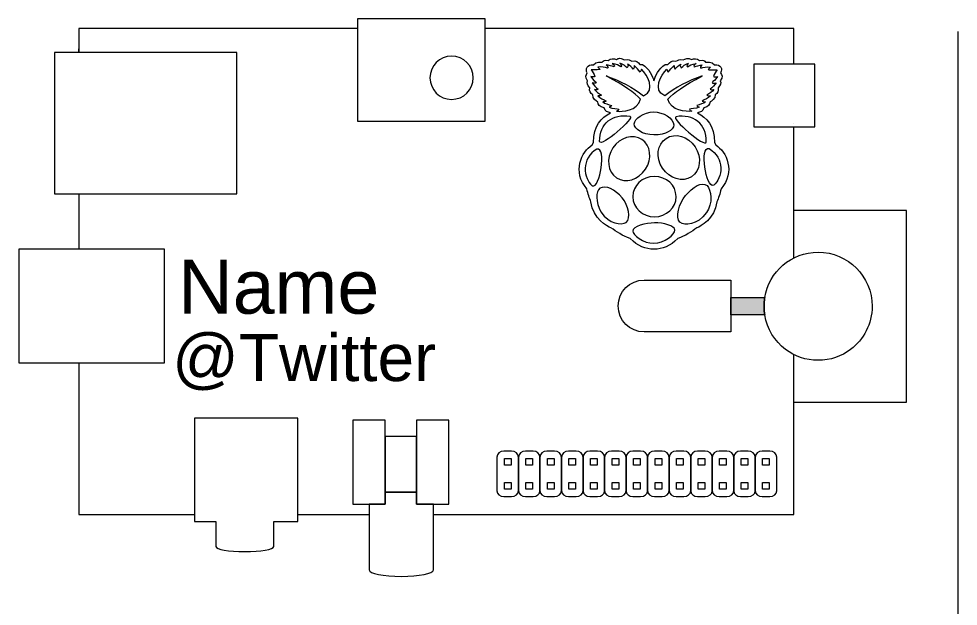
# Model space of a CAD drawing. Header units: inches. Extents: x -193 to 353, y 14 to 296.
# Drawn here: x 244 to 352.5, y 228.5 to 296.4 of the extents above; entities that cross this region are included whole.
import ezdxf

# ---------------------------------------------------------------- set-up
doc = ezdxf.new("R2010")
doc.units = ezdxf.units.IN
doc.header["$MEASUREMENT"] = 0
doc.layers.add('Layer 1', color=7, linetype='Continuous')

# ---------------------------------------------------------------- blocks, each defined once
blk = doc.blocks.new('block 176')
at = {"layer": 'Layer 1', "color": 232, "lineweight": 9}
blk.add_lwpolyline([(289.93, 241.73), (289.93, 240.33), (291.89, 240.33), (293.67, 240.33), (293.67, 250.02), (289.93, 250.02), (289.93, 248.16), (289.93, 242.92), (289.93, 241.73)], dxfattribs=at)
blk = doc.blocks.new('block 177')
at = {"layer": 'Layer 1', "color": 232, "lineweight": 9}
blk.add_lwpolyline([(286.32, 241.73), (286.32, 242.92), (286.32, 248.16), (286.32, 250.02), (282.58, 250.02), (282.58, 240.33), (284.45, 240.33), (286.32, 240.33), (286.32, 241.73)], dxfattribs=at)
blk = doc.blocks.new('block 178')
at = {"layer": 'Layer 1', "color": 232, "lineweight": 9}
blk.add_lwpolyline([(286.32, 241.73), (289.93, 241.73), (289.93, 242.92), (289.93, 248.16), (286.32, 248.16), (286.32, 242.92), (286.32, 241.73)], dxfattribs=at)
blk = doc.blocks.new('block 179')
at = {"layer": 'Layer 1', "color": 232, "lineweight": 9}
for points, knots in [([(313.42, 291.86), (313.3, 291.86), (313.18, 291.82), (313.05, 291.71), (312.71, 291.84), (312.39, 291.88), (312.1, 291.62), (311.65, 291.68), (311.51, 291.56), (311.4, 291.42), (311.3, 291.42), (310.66, 291.52), (310.37, 291.09), (309.64, 291.17), (309.41, 290.65), (309.67, 290.17), (309.52, 289.94), (309.36, 289.71), (309.71, 289.27), (309.59, 289.02), (309.67, 288.75), (309.96, 288.43), (309.88, 288.09), (310.03, 287.84), (310.3, 287.65), (310.25, 287.18), (310.74, 286.9), (310.88, 286.81), (310.94, 286.53), (311.05, 286.27), (311.61, 286.12), (311.7, 285.71), (312.03, 285.64), (312.36, 285.56), (311.29, 284.94), (310.38, 284.12), (310.38, 282.12), (310.38, 282.12), (310.22, 281.84), (310.22, 281.84), (309, 281.1), (307.91, 278.71), (309.62, 276.77), (309.74, 276.16), (309.92, 275.73), (310.09, 275.25), (310.34, 273.3), (311.98, 272.39), (312.41, 272.28), (313.04, 271.8), (313.72, 271.34), (314.63, 271.02), (315.49, 270.13), (316.42, 269.8), (317.35, 269.8), (317.37, 269.8), (317.38, 269.8), (317.4, 269.8), (318.33, 269.8), (319.26, 270.14), (320.12, 271.02), (321.03, 271.34), (321.71, 271.8), (322.34, 272.28), (322.77, 272.39), (324.41, 273.3), (324.66, 275.25), (324.83, 275.73), (325.01, 276.16), (325.13, 276.77), (326.85, 278.71), (325.75, 281.1), (324.52, 281.84), (324.52, 281.84), (324.37, 282.12), (324.37, 282.12), (324.38, 284.12), (323.46, 284.94), (322.4, 285.56), (322.72, 285.64), (323.05, 285.71), (323.14, 286.12), (323.7, 286.27), (323.81, 286.53), (323.87, 286.81), (324.01, 286.9), (324.5, 287.18), (324.45, 287.65), (324.72, 287.84), (324.87, 288.09), (324.79, 288.43), (325.08, 288.75), (325.16, 289.02), (325.04, 289.27), (325.39, 289.71), (325.23, 289.94), (325.08, 290.17), (325.34, 290.66), (325.11, 291.17), (324.38, 291.09), (324.09, 291.52), (323.45, 291.42), (323.35, 291.42), (323.24, 291.56), (323.1, 291.68), (322.65, 291.62), (322.36, 291.88), (322.04, 291.84), (321.7, 291.71), (321.31, 292.02), (321.04, 291.77), (320.74, 291.68), (320.27, 291.83), (320.15, 291.62), (319.92, 291.53), (319.4, 291.64), (319.24, 291.4), (318.99, 291.15), (318.99, 291.15), (318.69, 291.15), (318.69, 291.15), (317.9, 290.69), (317.51, 289.74), (317.37, 289.25), (317.23, 289.74), (316.84, 290.69), (316.05, 291.15), (316.05, 291.15), (315.76, 291.15), (315.76, 291.15), (315.51, 291.4), (315.35, 291.64), (314.83, 291.53), (314.59, 291.62), (314.48, 291.83), (314, 291.68), (313.81, 291.74), (313.63, 291.87), (313.42, 291.86), (313.42, 291.86), (313.42, 291.86), (313.42, 291.86)], [0, 0, 0, 0, 1, 1, 1, 2, 2, 2, 3, 3, 3, 4, 4, 4, 5, 5, 5, 6, 6, 6, 7, 7, 7, 8, 8, 8, 9, 9, 9, 10, 10, 10, 11, 11, 11, 12, 12, 12, 13, 13, 13, 14, 14, 14, 15, 15, 15, 16, 16, 16, 17, 17, 17, 18, 18, 18, 19, 19, 19, 20, 20, 20, 21, 21, 21, 22, 22, 22, 23, 23, 23, 24, 24, 24, 25, 25, 25, 26, 26, 26, 27, 27, 27, 28, 28, 28, 29, 29, 29, 30, 30, 30, 31, 31, 31, 32, 32, 32, 33, 33, 33, 34, 34, 34, 35, 35, 35, 36, 36, 36, 37, 37, 37, 38, 38, 38, 39, 39, 39, 40, 40, 40, 41, 41, 41, 42, 42, 42, 43, 43, 43, 44, 44, 44, 45, 45, 45, 46, 46, 46, 47, 47, 47, 47]), ([(311.84, 289.82), (313.94, 288.74), (315.16, 287.86), (315.82, 287.12), (315.48, 285.75), (313.7, 285.69), (313.05, 285.73), (313.18, 285.79), (313.29, 285.86), (313.33, 285.98), (313.17, 286.09), (312.59, 285.99), (312.18, 286.22), (312.34, 286.25), (312.41, 286.28), (312.48, 286.39), (312.1, 286.52), (311.69, 286.62), (311.45, 286.82), (311.58, 286.82), (311.7, 286.79), (311.87, 286.91), (311.53, 287.1), (311.16, 287.24), (310.88, 287.52), (311.06, 287.53), (311.25, 287.53), (311.3, 287.59), (310.99, 287.79), (310.72, 288), (310.51, 288.24), (310.75, 288.21), (310.86, 288.23), (310.92, 288.28), (310.68, 288.52), (310.38, 288.73), (310.24, 289.02), (310.42, 288.96), (310.59, 288.94), (310.71, 289.03), (310.63, 289.21), (310.29, 289.32), (310.09, 289.74), (310.28, 289.72), (310.49, 289.7), (310.53, 289.74), (310.44, 290.11), (310.28, 290.31), (310.13, 290.53), (310.55, 290.54), (311.17, 290.53), (311.15, 290.56), (311.15, 290.56), (310.89, 290.82), (310.89, 290.82), (311.3, 290.93), (311.71, 290.81), (312.01, 290.71), (312.15, 290.82), (312.01, 290.95), (311.84, 291.09), (312.19, 291.05), (312.5, 290.97), (312.78, 290.86), (312.93, 290.99), (312.68, 291.13), (312.56, 291.26), (313.09, 291.16), (313.32, 291.02), (313.54, 290.88), (313.71, 291.04), (313.55, 291.17), (313.44, 291.3), (313.84, 291.16), (314.05, 290.96), (314.27, 290.77), (314.34, 290.87), (314.45, 290.95), (314.32, 291.19), (314.6, 291.02), (314.82, 290.83), (314.98, 290.61), (315.15, 290.73), (315.08, 290.88), (315.08, 291.02), (315.38, 290.78), (315.57, 290.52), (315.8, 290.27), (315.84, 290.31), (315.88, 290.42), (315.92, 290.6), (316.62, 289.92), (317.62, 288.19), (316.18, 287.51), (314.94, 288.52), (313.47, 289.26), (311.84, 289.82), (311.84, 289.82), (311.84, 289.82), (311.84, 289.82)], [0, 0, 0, 0, 1, 1, 1, 2, 2, 2, 3, 3, 3, 4, 4, 4, 5, 5, 5, 6, 6, 6, 7, 7, 7, 8, 8, 8, 9, 9, 9, 10, 10, 10, 11, 11, 11, 12, 12, 12, 13, 13, 13, 14, 14, 14, 15, 15, 15, 16, 16, 16, 17, 17, 17, 18, 18, 18, 19, 19, 19, 20, 20, 20, 21, 21, 21, 22, 22, 22, 23, 23, 23, 24, 24, 24, 25, 25, 25, 26, 26, 26, 27, 27, 27, 28, 28, 28, 29, 29, 29, 30, 30, 30, 31, 31, 31, 32, 32, 32, 33, 33, 33, 33]), ([(322.96, 289.82), (320.86, 288.74), (319.65, 287.86), (318.98, 287.12), (319.32, 285.75), (321.1, 285.69), (321.76, 285.73), (321.62, 285.79), (321.51, 285.86), (321.47, 285.98), (321.63, 286.09), (322.21, 285.99), (322.62, 286.22), (322.46, 286.25), (322.39, 286.28), (322.32, 286.39), (322.7, 286.52), (323.11, 286.62), (323.35, 286.82), (323.22, 286.82), (323.1, 286.79), (322.93, 286.91), (323.27, 287.1), (323.64, 287.24), (323.92, 287.52), (323.74, 287.53), (323.55, 287.53), (323.5, 287.59), (323.81, 287.79), (324.08, 288), (324.3, 288.24), (324.05, 288.21), (323.94, 288.23), (323.88, 288.28), (324.12, 288.52), (324.42, 288.73), (324.56, 289.02), (324.38, 288.96), (324.21, 288.94), (324.09, 289.03), (324.17, 289.21), (324.51, 289.32), (324.71, 289.74), (324.52, 289.72), (324.31, 289.7), (324.27, 289.74), (324.36, 290.11), (324.52, 290.31), (324.67, 290.53), (324.25, 290.53), (323.63, 290.53), (323.65, 290.56), (323.65, 290.56), (323.91, 290.82), (323.91, 290.82), (323.51, 290.93), (323.09, 290.81), (322.79, 290.71), (322.66, 290.82), (322.79, 290.95), (322.96, 291.09), (322.61, 291.05), (322.3, 290.97), (322.02, 290.86), (321.87, 290.99), (322.12, 291.13), (322.24, 291.26), (321.71, 291.16), (321.48, 291.02), (321.26, 290.88), (321.09, 291.04), (321.25, 291.17), (321.36, 291.3), (320.96, 291.15), (320.75, 290.96), (320.53, 290.77), (320.46, 290.87), (320.34, 290.95), (320.48, 291.19), (320.2, 291.02), (319.98, 290.83), (319.82, 290.61), (319.65, 290.72), (319.72, 290.88), (319.72, 291.02), (319.42, 290.78), (319.23, 290.52), (319.01, 290.27), (318.96, 290.31), (318.92, 290.42), (318.88, 290.6), (318.18, 289.92), (317.18, 288.19), (318.62, 287.51), (319.86, 288.52), (321.33, 289.26), (322.96, 289.82), (322.96, 289.82), (322.96, 289.82), (322.96, 289.82)], [0, 0, 0, 0, 1, 1, 1, 2, 2, 2, 3, 3, 3, 4, 4, 4, 5, 5, 5, 6, 6, 6, 7, 7, 7, 8, 8, 8, 9, 9, 9, 10, 10, 10, 11, 11, 11, 12, 12, 12, 13, 13, 13, 14, 14, 14, 15, 15, 15, 16, 16, 16, 17, 17, 17, 18, 18, 18, 19, 19, 19, 20, 20, 20, 21, 21, 21, 22, 22, 22, 23, 23, 23, 24, 24, 24, 25, 25, 25, 26, 26, 26, 27, 27, 27, 28, 28, 28, 29, 29, 29, 30, 30, 30, 31, 31, 31, 32, 32, 32, 33, 33, 33, 33]), ([(317.37, 285.66), (316.21, 285.69), (315.1, 284.81), (315.1, 284.29), (315.1, 283.66), (316.01, 283.02), (317.38, 283.01), (318.77, 283), (319.65, 283.52), (319.66, 284.16), (319.67, 284.9), (318.4, 285.67), (317.37, 285.66), (317.37, 285.66), (317.37, 285.66), (317.37, 285.66)], [0, 0, 0, 0, 1, 1, 1, 2, 2, 2, 3, 3, 3, 4, 4, 4, 5, 5, 5, 5]), ([(314.59, 285.17), (312.65, 285.5), (311.04, 284.35), (311.1, 282.25), (311.17, 281.44), (315.3, 285.05), (314.59, 285.17), (314.59, 285.17), (314.59, 285.17), (314.59, 285.17)], [0, 0, 0, 0, 1, 1, 1, 2, 2, 2, 3, 3, 3, 3]), ([(319.94, 285.11), (321.88, 285.44), (323.49, 284.29), (323.42, 282.19), (323.36, 281.38), (319.22, 284.99), (319.94, 285.11)], [0, 0, 0, 0, 1, 1, 1, 2, 2, 2, 2]), ([(315.98, 282.48), (317.02, 281.8), (317.2, 280.26), (316.4, 279.03), (315.59, 277.81), (314.09, 277.37), (313.05, 278.05), (313.05, 278.05), (313.05, 278.05), (313.05, 278.05), (312.01, 278.73), (311.82, 280.28), (312.63, 281.5), (313.44, 282.72), (314.94, 283.16), (315.98, 282.48), (315.98, 282.48), (315.98, 282.48), (315.98, 282.48)], [0, 0, 0, 0, 1, 1, 1, 2, 2, 2, 3, 3, 3, 4, 4, 4, 5, 5, 5, 6, 6, 6, 6]), ([(318.78, 282.6), (317.74, 281.92), (317.55, 280.38), (318.36, 279.16), (319.17, 277.93), (320.67, 277.49), (321.71, 278.17), (321.71, 278.17), (321.71, 278.17), (321.71, 278.17), (322.75, 278.86), (322.94, 280.4), (322.13, 281.62), (321.32, 282.85), (319.82, 283.29), (318.78, 282.6), (318.78, 282.6), (318.78, 282.6), (318.78, 282.6)], [0, 0, 0, 0, 1, 1, 1, 2, 2, 2, 3, 3, 3, 4, 4, 4, 5, 5, 5, 6, 6, 6, 6]), ([(310.78, 281.37), (311.9, 281.67), (311.16, 276.72), (310.24, 277.13), (309.24, 277.94), (308.92, 280.3), (310.78, 281.37)], [0, 0, 0, 0, 1, 1, 1, 2, 2, 2, 2]), ([(323.75, 281.43), (322.63, 281.73), (323.37, 276.78), (324.29, 277.19), (325.29, 278), (325.62, 280.37), (323.75, 281.43), (323.75, 281.43), (323.75, 281.43), (323.75, 281.43)], [0, 0, 0, 0, 1, 1, 1, 2, 2, 2, 3, 3, 3, 3]), ([(319.94, 275.87), (319.94, 274.59), (318.83, 273.55), (317.44, 273.54), (316.06, 273.54), (314.93, 274.57), (314.92, 275.85), (314.92, 275.85), (314.92, 275.86), (314.92, 275.87), (314.91, 277.15), (316.03, 278.19), (317.42, 278.2), (318.8, 278.2), (319.93, 277.17), (319.94, 275.89), (319.94, 275.89), (319.94, 275.88), (319.94, 275.87)], [0, 0, 0, 0, 1, 1, 1, 2, 2, 2, 3, 3, 3, 4, 4, 4, 5, 5, 5, 6, 6, 6, 6]), ([(313.72, 275.72), (314.43, 274.86), (314.76, 273.34), (314.16, 272.89), (313.6, 272.55), (312.22, 272.69), (311.24, 274.1), (310.58, 275.28), (310.67, 276.48), (311.13, 276.83), (311.82, 277.25), (312.89, 276.68), (313.72, 275.72), (313.72, 275.72), (313.72, 275.72), (313.72, 275.72)], [0, 0, 0, 0, 1, 1, 1, 2, 2, 2, 3, 3, 3, 4, 4, 4, 5, 5, 5, 5]), ([(321.02, 276), (320.24, 275.09), (319.81, 273.43), (320.38, 272.9), (320.92, 272.48), (322.37, 272.54), (323.45, 274.03), (324.23, 275.03), (323.97, 276.7), (323.52, 277.15), (322.86, 277.66), (321.91, 277), (321.02, 276), (321.02, 276), (321.02, 276), (321.02, 276)], [0, 0, 0, 0, 1, 1, 1, 2, 2, 2, 3, 3, 3, 4, 4, 4, 5, 5, 5, 5]), ([(317.44, 272.83), (318.45, 272.87), (319.8, 272.5), (319.8, 272.01), (319.82, 271.54), (318.57, 270.46), (317.37, 270.48), (316.13, 270.43), (314.9, 271.51), (314.92, 271.88), (314.9, 272.42), (316.44, 272.85), (317.44, 272.83), (317.44, 272.83), (317.44, 272.83), (317.44, 272.83)], [0, 0, 0, 0, 1, 1, 1, 2, 2, 2, 3, 3, 3, 4, 4, 4, 5, 5, 5, 5])]:
    blk.add_open_spline(points, degree=3, knots=knots, dxfattribs=at)
blk = doc.blocks.new('block 180')
at = {"layer": 'Layer 1', "color": 7, "insert": (261.69, 253.46), "char_height": 5.4373, "attachment_point": 7}
blk.add_mtext('\\fArial|b0|i0|c0|p34;\\W1;@Twitter', dxfattribs=at)
blk = doc.blocks.new('block 181')
at = {"layer": 'Layer 1', "color": 232, "lineweight": 9}
for points in [[(300.09, 245.6), (300.86, 245.6), (300.86, 244.82), (300.09, 244.82), (300.09, 245.6)], [(300.09, 242.83), (300.86, 242.83), (300.86, 242.05), (300.09, 242.05), (300.09, 242.83)]]:
    blk.add_lwpolyline(points, dxfattribs=at)
blk.add_open_spline([(301.72, 241.88), (301.72, 241.5), (301.36, 241.2), (300.92, 241.2), (300.92, 241.2), (300.03, 241.2), (300.03, 241.2), (299.59, 241.2), (299.23, 241.5), (299.23, 241.88), (299.23, 241.88), (299.23, 245.76), (299.23, 245.76), (299.23, 246.14), (299.59, 246.45), (300.03, 246.45), (300.03, 246.45), (300.92, 246.45), (300.92, 246.45), (301.36, 246.45), (301.72, 246.14), (301.72, 245.76), (301.72, 245.76), (301.72, 241.88), (301.72, 241.88)], degree=3, knots=[0, 0, 0, 0, 1, 1, 1, 2, 2, 2, 3, 3, 3, 4, 4, 4, 5, 5, 5, 6, 6, 6, 7, 7, 7, 8, 8, 8, 8], dxfattribs=at)
blk = doc.blocks.new('block 182')
at = {"layer": 'Layer 1', "color": 232, "lineweight": 9}
for points in [[(302.58, 245.6), (303.35, 245.6), (303.35, 244.82), (302.58, 244.82), (302.58, 245.6)], [(302.58, 242.83), (303.35, 242.83), (303.35, 242.05), (302.58, 242.05), (302.58, 242.83)]]:
    blk.add_lwpolyline(points, dxfattribs=at)
blk.add_open_spline([(304.2, 241.88), (304.2, 241.5), (303.85, 241.2), (303.41, 241.2), (303.41, 241.2), (302.52, 241.2), (302.52, 241.2), (302.07, 241.2), (301.72, 241.5), (301.72, 241.88), (301.72, 241.88), (301.72, 245.76), (301.72, 245.76), (301.72, 246.14), (302.07, 246.45), (302.52, 246.45), (302.52, 246.45), (303.41, 246.45), (303.41, 246.45), (303.85, 246.45), (304.2, 246.14), (304.2, 245.76), (304.2, 245.76), (304.2, 241.88), (304.2, 241.88)], degree=3, knots=[0, 0, 0, 0, 1, 1, 1, 2, 2, 2, 3, 3, 3, 4, 4, 4, 5, 5, 5, 6, 6, 6, 7, 7, 7, 8, 8, 8, 8], dxfattribs=at)
blk = doc.blocks.new('block 183')
at = {"layer": 'Layer 1', "color": 232, "lineweight": 9}
for points in [[(305.06, 245.6), (305.83, 245.6), (305.83, 244.82), (305.06, 244.82), (305.06, 245.6)], [(305.06, 242.83), (305.83, 242.83), (305.83, 242.05), (305.06, 242.05), (305.06, 242.83)]]:
    blk.add_lwpolyline(points, dxfattribs=at)
blk.add_open_spline([(306.69, 241.88), (306.69, 241.5), (306.34, 241.2), (305.89, 241.2), (305.89, 241.2), (305, 241.2), (305, 241.2), (304.56, 241.2), (304.2, 241.5), (304.2, 241.88), (304.2, 241.88), (304.2, 245.76), (304.2, 245.76), (304.2, 246.14), (304.56, 246.45), (305, 246.45), (305, 246.45), (305.89, 246.45), (305.89, 246.45), (306.34, 246.45), (306.69, 246.14), (306.69, 245.76), (306.69, 245.76), (306.69, 241.88), (306.69, 241.88)], degree=3, knots=[0, 0, 0, 0, 1, 1, 1, 2, 2, 2, 3, 3, 3, 4, 4, 4, 5, 5, 5, 6, 6, 6, 7, 7, 7, 8, 8, 8, 8], dxfattribs=at)
blk = doc.blocks.new('block 184')
at = {"layer": 'Layer 1', "color": 232, "lineweight": 9}
for points in [[(307.55, 245.6), (308.32, 245.6), (308.32, 244.82), (307.55, 244.82), (307.55, 245.6)], [(307.55, 242.83), (308.32, 242.83), (308.32, 242.05), (307.55, 242.05), (307.55, 242.83)]]:
    blk.add_lwpolyline(points, dxfattribs=at)
blk.add_open_spline([(309.18, 241.88), (309.18, 241.5), (308.82, 241.2), (308.38, 241.2), (308.38, 241.2), (307.49, 241.2), (307.49, 241.2), (307.05, 241.2), (306.69, 241.5), (306.69, 241.88), (306.69, 241.88), (306.69, 245.76), (306.69, 245.76), (306.69, 246.14), (307.05, 246.45), (307.49, 246.45), (307.49, 246.45), (308.38, 246.45), (308.38, 246.45), (308.82, 246.45), (309.18, 246.14), (309.18, 245.76), (309.18, 245.76), (309.18, 241.88), (309.18, 241.88)], degree=3, knots=[0, 0, 0, 0, 1, 1, 1, 2, 2, 2, 3, 3, 3, 4, 4, 4, 5, 5, 5, 6, 6, 6, 7, 7, 7, 8, 8, 8, 8], dxfattribs=at)
blk = doc.blocks.new('block 185')
at = {"layer": 'Layer 1', "color": 232, "lineweight": 9}
for points in [[(310.04, 245.6), (310.81, 245.6), (310.81, 244.82), (310.04, 244.82), (310.04, 245.6)], [(310.04, 242.83), (310.81, 242.83), (310.81, 242.05), (310.04, 242.05), (310.04, 242.83)]]:
    blk.add_lwpolyline(points, dxfattribs=at)
blk.add_open_spline([(311.67, 241.88), (311.67, 241.5), (311.31, 241.2), (310.87, 241.2), (310.87, 241.2), (309.98, 241.2), (309.98, 241.2), (309.54, 241.2), (309.18, 241.5), (309.18, 241.88), (309.18, 241.88), (309.18, 245.76), (309.18, 245.76), (309.18, 246.14), (309.54, 246.45), (309.98, 246.45), (309.98, 246.45), (310.87, 246.45), (310.87, 246.45), (311.31, 246.45), (311.67, 246.14), (311.67, 245.76), (311.67, 245.76), (311.67, 241.88), (311.67, 241.88)], degree=3, knots=[0, 0, 0, 0, 1, 1, 1, 2, 2, 2, 3, 3, 3, 4, 4, 4, 5, 5, 5, 6, 6, 6, 7, 7, 7, 8, 8, 8, 8], dxfattribs=at)
blk = doc.blocks.new('block 186')
at = {"layer": 'Layer 1', "color": 232, "lineweight": 9}
for points in [[(312.53, 245.6), (313.3, 245.6), (313.3, 244.82), (312.53, 244.82), (312.53, 245.6)], [(312.53, 242.83), (313.3, 242.83), (313.3, 242.05), (312.53, 242.05), (312.53, 242.83)]]:
    blk.add_lwpolyline(points, dxfattribs=at)
blk.add_open_spline([(314.16, 241.88), (314.16, 241.5), (313.8, 241.2), (313.36, 241.2), (313.36, 241.2), (312.47, 241.2), (312.47, 241.2), (312.03, 241.2), (311.67, 241.5), (311.67, 241.88), (311.67, 241.88), (311.67, 245.76), (311.67, 245.76), (311.67, 246.14), (312.03, 246.45), (312.47, 246.45), (312.47, 246.45), (313.36, 246.45), (313.36, 246.45), (313.8, 246.45), (314.16, 246.14), (314.16, 245.76), (314.16, 245.76), (314.16, 241.88), (314.16, 241.88)], degree=3, knots=[0, 0, 0, 0, 1, 1, 1, 2, 2, 2, 3, 3, 3, 4, 4, 4, 5, 5, 5, 6, 6, 6, 7, 7, 7, 8, 8, 8, 8], dxfattribs=at)
blk = doc.blocks.new('block 187')
at = {"layer": 'Layer 1', "color": 232, "lineweight": 9}
for points in [[(315.02, 245.6), (315.78, 245.6), (315.78, 244.82), (315.02, 244.82), (315.02, 245.6)], [(315.02, 242.83), (315.78, 242.83), (315.78, 242.05), (315.02, 242.05), (315.02, 242.83)]]:
    blk.add_lwpolyline(points, dxfattribs=at)
blk.add_open_spline([(316.64, 241.88), (316.64, 241.5), (316.29, 241.2), (315.84, 241.2), (315.84, 241.2), (314.95, 241.2), (314.95, 241.2), (314.51, 241.2), (314.16, 241.5), (314.16, 241.88), (314.16, 241.88), (314.16, 245.76), (314.16, 245.76), (314.16, 246.14), (314.51, 246.45), (314.95, 246.45), (314.95, 246.45), (315.84, 246.45), (315.84, 246.45), (316.29, 246.45), (316.64, 246.14), (316.64, 245.76), (316.64, 245.76), (316.64, 241.88), (316.64, 241.88)], degree=3, knots=[0, 0, 0, 0, 1, 1, 1, 2, 2, 2, 3, 3, 3, 4, 4, 4, 5, 5, 5, 6, 6, 6, 7, 7, 7, 8, 8, 8, 8], dxfattribs=at)
blk = doc.blocks.new('block 188')
at = {"layer": 'Layer 1', "color": 232, "lineweight": 9}
for points in [[(317.5, 245.6), (318.27, 245.6), (318.27, 244.82), (317.5, 244.82), (317.5, 245.6)], [(317.5, 242.83), (318.27, 242.83), (318.27, 242.05), (317.5, 242.05), (317.5, 242.83)]]:
    blk.add_lwpolyline(points, dxfattribs=at)
blk.add_open_spline([(319.13, 241.88), (319.13, 241.5), (318.77, 241.2), (318.33, 241.2), (318.33, 241.2), (317.44, 241.2), (317.44, 241.2), (317, 241.2), (316.64, 241.5), (316.64, 241.88), (316.64, 241.88), (316.64, 245.76), (316.64, 245.76), (316.64, 246.14), (317, 246.45), (317.44, 246.45), (317.44, 246.45), (318.33, 246.45), (318.33, 246.45), (318.77, 246.45), (319.13, 246.14), (319.13, 245.76), (319.13, 245.76), (319.13, 241.88), (319.13, 241.88)], degree=3, knots=[0, 0, 0, 0, 1, 1, 1, 2, 2, 2, 3, 3, 3, 4, 4, 4, 5, 5, 5, 6, 6, 6, 7, 7, 7, 8, 8, 8, 8], dxfattribs=at)
blk = doc.blocks.new('block 189')
at = {"layer": 'Layer 1', "color": 232, "lineweight": 9}
for points in [[(319.99, 245.6), (320.76, 245.6), (320.76, 244.82), (319.99, 244.82), (319.99, 245.6)], [(319.99, 242.83), (320.76, 242.83), (320.76, 242.05), (319.99, 242.05), (319.99, 242.83)]]:
    blk.add_lwpolyline(points, dxfattribs=at)
blk.add_open_spline([(321.62, 241.88), (321.62, 241.5), (321.26, 241.2), (320.82, 241.2), (320.82, 241.2), (319.93, 241.2), (319.93, 241.2), (319.49, 241.2), (319.13, 241.5), (319.13, 241.88), (319.13, 241.88), (319.13, 245.76), (319.13, 245.76), (319.13, 246.14), (319.49, 246.45), (319.93, 246.45), (319.93, 246.45), (320.82, 246.45), (320.82, 246.45), (321.26, 246.45), (321.62, 246.14), (321.62, 245.76), (321.62, 245.76), (321.62, 241.88), (321.62, 241.88)], degree=3, knots=[0, 0, 0, 0, 1, 1, 1, 2, 2, 2, 3, 3, 3, 4, 4, 4, 5, 5, 5, 6, 6, 6, 7, 7, 7, 8, 8, 8, 8], dxfattribs=at)
blk = doc.blocks.new('block 190')
at = {"layer": 'Layer 1', "color": 232, "lineweight": 9}
for points in [[(322.48, 245.6), (323.25, 245.6), (323.25, 244.82), (322.48, 244.82), (322.48, 245.6)], [(322.48, 242.83), (323.25, 242.83), (323.25, 242.05), (322.48, 242.05), (322.48, 242.83)]]:
    blk.add_lwpolyline(points, dxfattribs=at)
blk.add_open_spline([(324.11, 241.88), (324.11, 241.5), (323.75, 241.2), (323.31, 241.2), (323.31, 241.2), (322.42, 241.2), (322.42, 241.2), (321.98, 241.2), (321.62, 241.5), (321.62, 241.88), (321.62, 241.88), (321.62, 245.76), (321.62, 245.76), (321.62, 246.14), (321.98, 246.45), (322.42, 246.45), (322.42, 246.45), (323.31, 246.45), (323.31, 246.45), (323.75, 246.45), (324.11, 246.14), (324.11, 245.76), (324.11, 245.76), (324.11, 241.88), (324.11, 241.88)], degree=3, knots=[0, 0, 0, 0, 1, 1, 1, 2, 2, 2, 3, 3, 3, 4, 4, 4, 5, 5, 5, 6, 6, 6, 7, 7, 7, 8, 8, 8, 8], dxfattribs=at)
blk = doc.blocks.new('block 191')
at = {"layer": 'Layer 1', "color": 232, "lineweight": 9}
for points in [[(324.97, 245.6), (325.73, 245.6), (325.73, 244.82), (324.97, 244.82), (324.97, 245.6)], [(324.97, 242.83), (325.74, 242.83), (325.74, 242.05), (324.97, 242.05), (324.97, 242.83)]]:
    blk.add_lwpolyline(points, dxfattribs=at)
blk.add_open_spline([(326.59, 241.88), (326.59, 241.5), (326.24, 241.2), (325.8, 241.2), (325.8, 241.2), (324.9, 241.2), (324.9, 241.2), (324.46, 241.2), (324.11, 241.5), (324.11, 241.88), (324.11, 241.88), (324.11, 245.76), (324.11, 245.76), (324.11, 246.14), (324.46, 246.45), (324.9, 246.45), (324.9, 246.45), (325.8, 246.45), (325.8, 246.45), (326.24, 246.45), (326.59, 246.14), (326.59, 245.76), (326.59, 245.76), (326.59, 241.88), (326.59, 241.88)], degree=3, knots=[0, 0, 0, 0, 1, 1, 1, 2, 2, 2, 3, 3, 3, 4, 4, 4, 5, 5, 5, 6, 6, 6, 7, 7, 7, 8, 8, 8, 8], dxfattribs=at)
blk = doc.blocks.new('block 192')
at = {"layer": 'Layer 1', "color": 232, "lineweight": 9}
for points in [[(327.45, 245.6), (328.22, 245.6), (328.22, 244.82), (327.45, 244.82), (327.45, 245.6)], [(327.45, 242.83), (328.22, 242.83), (328.22, 242.05), (327.45, 242.05), (327.45, 242.83)]]:
    blk.add_lwpolyline(points, dxfattribs=at)
blk.add_open_spline([(329.08, 241.88), (329.08, 241.5), (328.72, 241.2), (328.28, 241.2), (328.28, 241.2), (327.39, 241.2), (327.39, 241.2), (326.95, 241.2), (326.59, 241.5), (326.59, 241.88), (326.59, 241.88), (326.59, 245.76), (326.59, 245.76), (326.59, 246.14), (326.95, 246.45), (327.39, 246.45), (327.39, 246.45), (328.28, 246.45), (328.28, 246.45), (328.72, 246.45), (329.08, 246.14), (329.08, 245.76), (329.08, 245.76), (329.08, 241.88), (329.08, 241.88)], degree=3, knots=[0, 0, 0, 0, 1, 1, 1, 2, 2, 2, 3, 3, 3, 4, 4, 4, 5, 5, 5, 6, 6, 6, 7, 7, 7, 8, 8, 8, 8], dxfattribs=at)
blk = doc.blocks.new('block 193')
at = {"layer": 'Layer 1', "color": 232, "lineweight": 9}
for points in [[(329.94, 245.6), (330.71, 245.6), (330.71, 244.82), (329.94, 244.82), (329.94, 245.6)], [(329.94, 242.83), (330.71, 242.83), (330.71, 242.05), (329.94, 242.05), (329.94, 242.83)]]:
    blk.add_lwpolyline(points, dxfattribs=at)
blk.add_open_spline([(331.57, 241.88), (331.57, 241.5), (331.21, 241.2), (330.77, 241.2), (330.77, 241.2), (329.88, 241.2), (329.88, 241.2), (329.44, 241.2), (329.08, 241.5), (329.08, 241.88), (329.08, 241.88), (329.08, 245.76), (329.08, 245.76), (329.08, 246.14), (329.44, 246.45), (329.88, 246.45), (329.88, 246.45), (330.77, 246.45), (330.77, 246.45), (331.21, 246.45), (331.57, 246.14), (331.57, 245.76), (331.57, 245.76), (331.57, 241.88), (331.57, 241.88)], degree=3, knots=[0, 0, 0, 0, 1, 1, 1, 2, 2, 2, 3, 3, 3, 4, 4, 4, 5, 5, 5, 6, 6, 6, 7, 7, 7, 8, 8, 8, 8], dxfattribs=at)
blk = doc.blocks.new('block 175')
at = {"layer": 'Layer 1'}
h = blk.add_hatch(color=72, dxfattribs=at)
h.dxf.hatch_style = 2
edge = h.paths.add_edge_path()
edge.add_spline(control_points=[(330.1, 263.2), (330.1, 263.38), (330.11, 263.55), (330.12, 263.73), (330.14, 263.89), (330.16, 264.05), (330.19, 264.2), (330.19, 264.2), (326.25, 264.2), (326.25, 264.2), (326.25, 264.2), (326.25, 263.73), (326.25, 263.73), (326.25, 263.73), (326.25, 262.73), (326.25, 262.73), (326.25, 262.73), (326.25, 262.2), (326.25, 262.2), (326.25, 262.2), (330.19, 262.2), (330.19, 262.2), (330.16, 262.38), (330.13, 262.55), (330.12, 262.73), (330.11, 262.89), (330.1, 263.04), (330.1, 263.2)], knot_values=[0, 0, 0, 0, 1, 1, 1, 2, 2, 2, 3, 3, 3, 4, 4, 4, 5, 5, 5, 6, 6, 6, 7, 7, 7, 8, 8, 8, 9, 9, 9, 9], degree=3, periodic=1)
at = {"layer": 'Layer 1', "color": 250, "lineweight": 9}
for points in [[(297.86, 295.31), (297.86, 296.42), (296.28, 296.42), (284.69, 296.42), (283.12, 296.42), (283.12, 295.31)], [(283.12, 295.31), (282.37, 295.31), (276.67, 295.31), (274.27, 295.31), (250.91, 295.31), (250.91, 295.31), (250.91, 292.53), (250.91, 292.94)], [(333.56, 291.17), (333.56, 291.59), (333.56, 291.59), (333.56, 295.31), (333.56, 295.31), (297.86, 295.31)], [(250.91, 292.52), (248.08, 292.52), (248.08, 276.19), (250.91, 276.19)], [(250.91, 292.94), (250.91, 292.94)], [(333.56, 291.17), (333.56, 291.17)], [(333.56, 283.94), (334.31, 283.94), (335.96, 283.94), (335.96, 291.17), (334.31, 291.17), (333.56, 291.17)], [(291.89, 239.15), (333.56, 239.15), (333.56, 239.15), (333.56, 239.15), (333.56, 252.13), (346.55, 252.13), (346.55, 274.27), (333.56, 274.27), (333.56, 283.94)], [(333.56, 284.36), (333.56, 284.36)], [(333.56, 283.94), (333.56, 283.94)], [(250.91, 276.19), (250.91, 270.22), (250.91, 270.22), (250.91, 269.8)], [(250.91, 269.8), (243.96, 269.8), (243.96, 256.66), (250.91, 256.66)], [(250.91, 269.8), (250.91, 269.8)], [(250.91, 256.66), (250.91, 239.15), (250.91, 239.15), (250.91, 239.15), (264.27, 239.15)], [(276.22, 239.15), (284.45, 239.15)], [(284.45, 239.15), (284.45, 239.15)], [(291.89, 239.15), (291.89, 239.15)]]:
    blk.add_lwpolyline(points, dxfattribs=at)
at = {"layer": 'Layer 1', "color": 232, "lineweight": 9}
for points in [[(283.12, 295.31), (283.12, 294.89), (283.12, 284.61), (297.86, 284.61), (297.86, 294.89), (297.86, 295.31)], [(262.61, 292.53), (253.01, 292.53), (250.91, 292.53)], [(250.91, 276.19), (251.66, 276.19), (269.18, 276.19), (269.18, 278.54), (269.18, 278.89), (269.18, 292.52), (262.61, 292.52)], [(333.56, 291.17), (328.92, 291.17), (328.92, 283.94), (333.56, 283.94)], [(250.91, 256.66), (251.66, 256.66), (260.82, 256.66), (260.82, 269.8), (251.66, 269.8), (250.91, 269.8)], [(276.22, 239.15), (276.22, 250.28), (264.27, 250.28), (264.27, 239.15)], [(291.89, 239.15), (291.89, 240.33), (289.93, 240.33), (289.93, 241.73), (286.32, 241.73), (286.32, 240.33), (284.45, 240.33), (284.45, 239.15)]]:
    blk.add_lwpolyline(points, dxfattribs=at)
at = {"layer": 'Layer 1', "color": 30, "lineweight": 9}
for points in [[(333.56, 268.8), (333.56, 274.27)], [(333.56, 252.13), (333.56, 257.61)]]:
    blk.add_lwpolyline(points, dxfattribs=at)
at = {"layer": 'Layer 1', "color": 7, "lineweight": 9}
for points, knots in [([(293.99, 292.11), (295.37, 292.11), (296.49, 290.99), (296.49, 289.61), (296.49, 288.23), (295.37, 287.11), (293.99, 287.11), (292.61, 287.11), (291.49, 288.23), (291.49, 289.61), (291.49, 290.99), (292.61, 292.11), (293.99, 292.11)], [0, 0, 0, 0, 1, 1, 1, 2, 2, 2, 3, 3, 3, 4, 4, 4, 4]), ([(336.35, 269.45), (333.24, 269.45), (330.67, 267.18), (330.19, 264.2), (330.16, 264.05), (330.14, 263.89), (330.12, 263.73), (330.11, 263.55), (330.1, 263.38), (330.1, 263.2), (330.1, 263.04), (330.11, 262.89), (330.12, 262.73), (330.13, 262.55), (330.16, 262.38), (330.19, 262.2), (330.45, 260.58), (331.33, 259.16), (332.59, 258.21), (333.63, 257.42), (334.94, 256.95), (336.35, 256.95), (337.76, 256.95), (339.06, 257.42), (340.11, 258.21), (341.62, 259.35), (342.6, 261.16), (342.6, 263.2), (342.6, 266.65), (339.8, 269.45), (336.35, 269.45)], [0, 0, 0, 0, 1, 1, 1, 2, 2, 2, 3, 3, 3, 4, 4, 4, 5, 5, 5, 6, 6, 6, 7, 7, 7, 8, 8, 8, 9, 9, 9, 10, 10, 10, 10]), ([(323.25, 266.23), (323.25, 266.23), (321.93, 266.23), (321.93, 266.23), (321.93, 266.23), (316.24, 266.23), (316.24, 266.23), (314.59, 266.23), (313.24, 264.88), (313.24, 263.23), (313.24, 261.57), (314.59, 260.23), (316.24, 260.23), (316.24, 260.23), (321.93, 260.23), (321.93, 260.23), (321.93, 260.23), (323.25, 260.23), (323.25, 260.23), (323.25, 260.23), (326.25, 260.23), (326.25, 260.23), (326.25, 260.23), (326.25, 262.2), (326.25, 262.2), (326.25, 262.2), (326.25, 262.73), (326.25, 262.73), (326.25, 262.73), (326.25, 263.73), (326.25, 263.73), (326.25, 263.73), (326.25, 264.2), (326.25, 264.2), (326.25, 264.2), (326.25, 266.23), (326.25, 266.23), (326.25, 266.23), (323.25, 266.23), (323.25, 266.23)], [0, 0, 0, 0, 1, 1, 1, 2, 2, 2, 3, 3, 3, 4, 4, 4, 5, 5, 5, 6, 6, 6, 7, 7, 7, 8, 8, 8, 9, 9, 9, 10, 10, 10, 11, 11, 11, 12, 12, 12, 13, 13, 13, 13])]:
    blk.add_open_spline(points, degree=3, knots=knots, dxfattribs=at)
at = {"layer": 'Layer 1', "lineweight": 0}
blk.add_open_spline([(330.1, 263.2), (330.1, 263.38), (330.11, 263.55), (330.12, 263.73), (330.14, 263.89), (330.16, 264.05), (330.19, 264.2), (330.19, 264.2), (326.25, 264.2), (326.25, 264.2), (326.25, 264.2), (326.25, 263.73), (326.25, 263.73), (326.25, 263.73), (326.25, 262.73), (326.25, 262.73), (326.25, 262.73), (326.25, 262.2), (326.25, 262.2), (326.25, 262.2), (330.19, 262.2), (330.19, 262.2), (330.16, 262.38), (330.13, 262.55), (330.12, 262.73), (330.11, 262.89), (330.1, 263.04), (330.1, 263.2)], degree=3, knots=[0, 0, 0, 0, 1, 1, 1, 2, 2, 2, 3, 3, 3, 4, 4, 4, 5, 5, 5, 6, 6, 6, 7, 7, 7, 8, 8, 8, 9, 9, 9, 9], dxfattribs=at)
at = {"layer": 'Layer 1', "color": 250, "lineweight": 9}
for points, knots in [([(264.27, 239.15), (264.27, 239.15), (264.27, 238.73), (264.27, 238.73), (264.27, 238.73), (264.27, 238.33), (264.27, 238.33), (264.27, 238.33), (266.73, 238.33), (266.73, 238.33), (266.73, 238.33), (266.73, 235.42), (266.73, 235.42), (266.73, 235.1), (268.23, 234.85), (270.08, 234.85), (271.93, 234.85), (273.43, 235.1), (273.43, 235.42), (273.43, 235.42), (273.43, 238.33), (273.43, 238.33), (273.43, 238.33), (276.22, 238.33), (276.22, 238.33), (276.22, 238.33), (276.22, 238.73), (276.22, 238.73), (276.22, 238.73), (276.22, 239.15), (276.22, 239.15)], [0, 0, 0, 0, 1, 1, 1, 2, 2, 2, 3, 3, 3, 4, 4, 4, 5, 5, 5, 6, 6, 6, 7, 7, 7, 8, 8, 8, 9, 9, 9, 10, 10, 10, 10]), ([(284.45, 239.15), (284.45, 239.15), (284.45, 238.73), (284.45, 238.73), (284.45, 238.73), (284.45, 232.72), (284.45, 232.72), (284.45, 232.31), (286.12, 231.98), (288.17, 231.98), (290.23, 231.98), (291.89, 232.31), (291.89, 232.72), (291.89, 232.72), (291.89, 238.73), (291.89, 238.73), (291.89, 238.73), (291.89, 239.15), (291.89, 239.15)], [0, 0, 0, 0, 1, 1, 1, 2, 2, 2, 3, 3, 3, 4, 4, 4, 5, 5, 5, 6, 6, 6, 6])]:
    blk.add_open_spline(points, degree=3, knots=knots, dxfattribs=at)
at = {"layer": 'Layer 1'}
for name in ['block 179', 'block 180', 'block 177', 'block 176', 'block 178', 'block 181', 'block 182', 'block 183', 'block 184', 'block 185', 'block 186', 'block 187', 'block 188', 'block 189', 'block 190', 'block 191', 'block 192', 'block 193']:
    blk.add_blockref(name, (0, 0), dxfattribs=at)
at = {"layer": 'Layer 1', "color": 7, "insert": (262.39, 262.25), "char_height": 6.2371, "attachment_point": 7}
blk.add_mtext('\\fArial|b0|i0|c0|p34;\\W1;Name', dxfattribs=at)
blk = doc.blocks.new('block 98')
at = {"layer": 'Layer 1'}
blk.add_blockref('block 175', (0, 0), dxfattribs=at)

msp = doc.modelspace()

# ---------------------------------------------------------------- linework, layer by layer
at = {"layer": 'Layer 1', "color": 7, "lineweight": 9}
msp.add_lwpolyline([(352.54, 94.95), (352.54, 294.95)], dxfattribs=at)

# ---------------------------------------------------------------- block references
at = {"layer": 'Layer 1'}
msp.add_blockref('block 98', (0, 0), dxfattribs=at)

doc.saveas('drawing.dxf')
